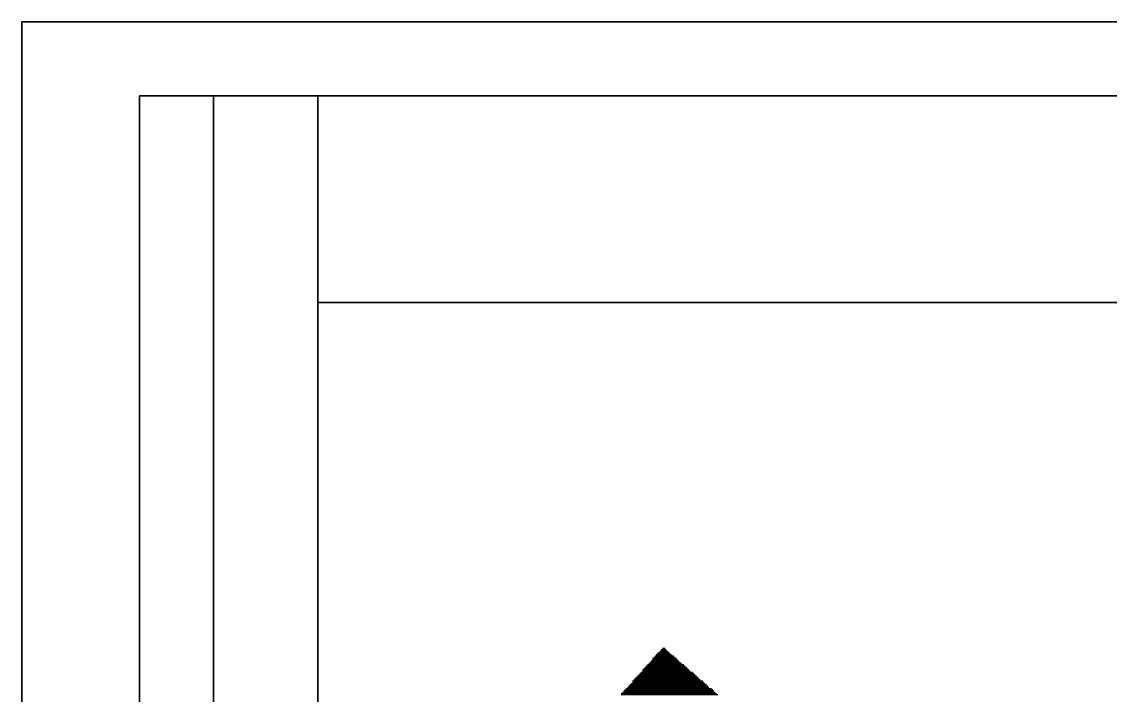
# Model space of a CAD drawing. Extents: x 1 to 210, y 1 to 298.
# Drawn here: x 0.5 to 74, y 252.1 to 297.6 of the extents above; entities that cross this region are included whole.
import ezdxf

# ---------------------------------------------------------------- set-up
doc = ezdxf.new("R2010")
doc.units = 0

msp = doc.modelspace()

# ---------------------------------------------------------------- linework, layer by layer
at = {"layer": 'P00451'}
msp.add_lwpolyline([(43.772665, 255.269994), (43.941999, 255.269994)], dxfattribs=at)
at = {"layer": 'P00452'}
msp.add_lwpolyline([(43.687999, 255.185325), (44.026665, 255.185325)], dxfattribs=at)
at = {"layer": 'P00453'}
msp.add_lwpolyline([(43.603333, 255.10066), (44.111334, 255.10066)], dxfattribs=at)
at = {"layer": 'P00454'}
msp.add_lwpolyline([(43.518667, 255.015994), (44.196, 255.015994)], dxfattribs=at)
at = {"layer": 'P00455'}
msp.add_lwpolyline([(43.433998, 254.931328), (44.280665, 254.931328)], dxfattribs=at)
at = {"layer": 'P00456'}
msp.add_lwpolyline([(43.349332, 254.846659), (44.365331, 254.846659)], dxfattribs=at)
at = {"layer": 'P00457'}
msp.add_lwpolyline([(43.264666, 254.761993), (44.534666, 254.761993)], dxfattribs=at)
at = {"layer": 'P00458'}
msp.add_lwpolyline([(43.179998, 254.677327), (44.619332, 254.677327)], dxfattribs=at)
at = {"layer": 'P00459'}
msp.add_lwpolyline([(43.095332, 254.592659), (44.703998, 254.592659)], dxfattribs=at)
at = {"layer": 'P00460'}
msp.add_lwpolyline([(43.095332, 254.507993), (44.788666, 254.507993)], dxfattribs=at)
at = {"layer": 'P00461'}
msp.add_lwpolyline([(43.010666, 254.423327), (44.873332, 254.423327)], dxfattribs=at)
at = {"layer": 'P00462'}
msp.add_lwpolyline([(42.926, 254.338661), (44.957998, 254.338661)], dxfattribs=at)
at = {"layer": 'P00463'}
msp.add_lwpolyline([(42.841332, 254.253992), (45.042667, 254.253992)], dxfattribs=at)
at = {"layer": 'P00464'}
msp.add_lwpolyline([(42.756666, 254.169326), (45.212001, 254.169326)], dxfattribs=at)
at = {"layer": 'P00465'}
msp.add_lwpolyline([(42.672, 254.084661), (45.296665, 254.084661)], dxfattribs=at)
at = {"layer": 'P00466'}
msp.add_lwpolyline([(42.587331, 253.999992), (45.381333, 253.999992)], dxfattribs=at)
at = {"layer": 'P00467'}
msp.add_lwpolyline([(42.502665, 253.915326), (45.465996, 253.915326)], dxfattribs=at)
at = {"layer": 'P00468'}
msp.add_lwpolyline([(42.417999, 253.83066), (45.550665, 253.83066)], dxfattribs=at)
at = {"layer": 'P00469'}
msp.add_lwpolyline([(42.417999, 253.745994), (45.635334, 253.745994)], dxfattribs=at)
at = {"layer": 'P00470'}
msp.add_lwpolyline([(42.333333, 253.661326), (45.804665, 253.661326)], dxfattribs=at)
at = {"layer": 'P00471'}
msp.add_lwpolyline([(42.248665, 253.57666), (45.889334, 253.57666)], dxfattribs=at)
at = {"layer": 'P00472'}
msp.add_lwpolyline([(42.163999, 253.491994), (45.973997, 253.491994)], dxfattribs=at)
at = {"layer": 'P00473'}
msp.add_lwpolyline([(42.079333, 253.407328), (46.058666, 253.407328)], dxfattribs=at)
at = {"layer": 'P00474'}
msp.add_lwpolyline([(41.994667, 253.322659), (46.143334, 253.322659)], dxfattribs=at)
at = {"layer": 'P00475'}
msp.add_lwpolyline([(41.909998, 253.237993), (46.227998, 253.237993)], dxfattribs=at)
at = {"layer": 'P00476'}
msp.add_lwpolyline([(41.825332, 253.153327), (46.312666, 253.153327)], dxfattribs=at)
at = {"layer": 'P00477'}
msp.add_lwpolyline([(41.740667, 253.068659), (46.481998, 253.068659)], dxfattribs=at)
at = {"layer": 'P00478'}
msp.add_lwpolyline([(41.740667, 252.983993), (46.566667, 252.983993)], dxfattribs=at)
at = {"layer": 'P00479'}
msp.add_lwpolyline([(41.655998, 252.899324), (46.65133, 252.899324)], dxfattribs=at)
at = {"layer": 'P00480'}
msp.add_lwpolyline([(41.571332, 252.814661), (46.735998, 252.814661)], dxfattribs=at)
at = {"layer": 'P00481'}
msp.add_lwpolyline([(41.486666, 252.729992), (46.820667, 252.729992)], dxfattribs=at)
at = {"layer": 'P00482'}
msp.add_lwpolyline([(41.402, 252.645329), (46.90533, 252.645329)], dxfattribs=at)
at = {"layer": 'P00483'}
msp.add_lwpolyline([(41.317332, 252.560661), (47.074668, 252.560661)], dxfattribs=at)
at = {"layer": 'P00484'}
msp.add_lwpolyline([(41.232666, 252.475992), (47.159331, 252.475992)], dxfattribs=at)
at = {"layer": 'P00485'}
msp.add_lwpolyline([(41.148, 252.391329), (47.243999, 252.391329)], dxfattribs=at)
at = {"layer": 'P00486'}
msp.add_lwpolyline([(41.063331, 252.30666), (47.328668, 252.30666)], dxfattribs=at)
at = {"layer": 'P00487'}
msp.add_lwpolyline([(40.978665, 252.221992), (47.413331, 252.221992)], dxfattribs=at)
at = {"layer": 'P00488'}
msp.add_lwpolyline([(40.978665, 252.137328), (47.498, 252.137328)], dxfattribs=at)
at = {"layer": 'P04565'}
msp.add_lwpolyline([(0.508, 0.592664), (0.508, 297.603326), (0.508, 0.592664)], dxfattribs=at)
at = {"layer": 'P04566'}
msp.add_lwpolyline([(0.508, 297.603326), (210.481339, 297.603326), (0.508, 297.603326)], dxfattribs=at)
at = {"layer": 'P04569'}
msp.add_lwpolyline([(20.489333, 5.588009), (20.489333, 292.607992), (20.489333, 5.588009)], dxfattribs=at)
at = {"layer": 'P04570'}
msp.add_lwpolyline([(20.489333, 292.607992), (205.485993, 292.607992), (20.489333, 292.607992)], dxfattribs=at)
at = {"layer": 'P04610'}
msp.add_lwpolyline([(8.466667, 172.635328), (8.466667, 292.607992), (8.466667, 172.635328)], dxfattribs=at)
at = {"layer": 'P04611'}
msp.add_lwpolyline([(13.462, 172.635328), (13.462, 292.607992), (13.462, 172.635328)], dxfattribs=at)
at = {"layer": 'P04613'}
msp.add_lwpolyline([(20.489333, 292.607992), (8.466667, 292.607992), (20.489333, 292.607992)], dxfattribs=at)
at = {"layer": 'P04615'}
msp.add_lwpolyline([(90.508666, 278.637993), (20.489333, 278.637993), (90.508666, 278.637993)], dxfattribs=at)

doc.saveas('drawing.dxf')
